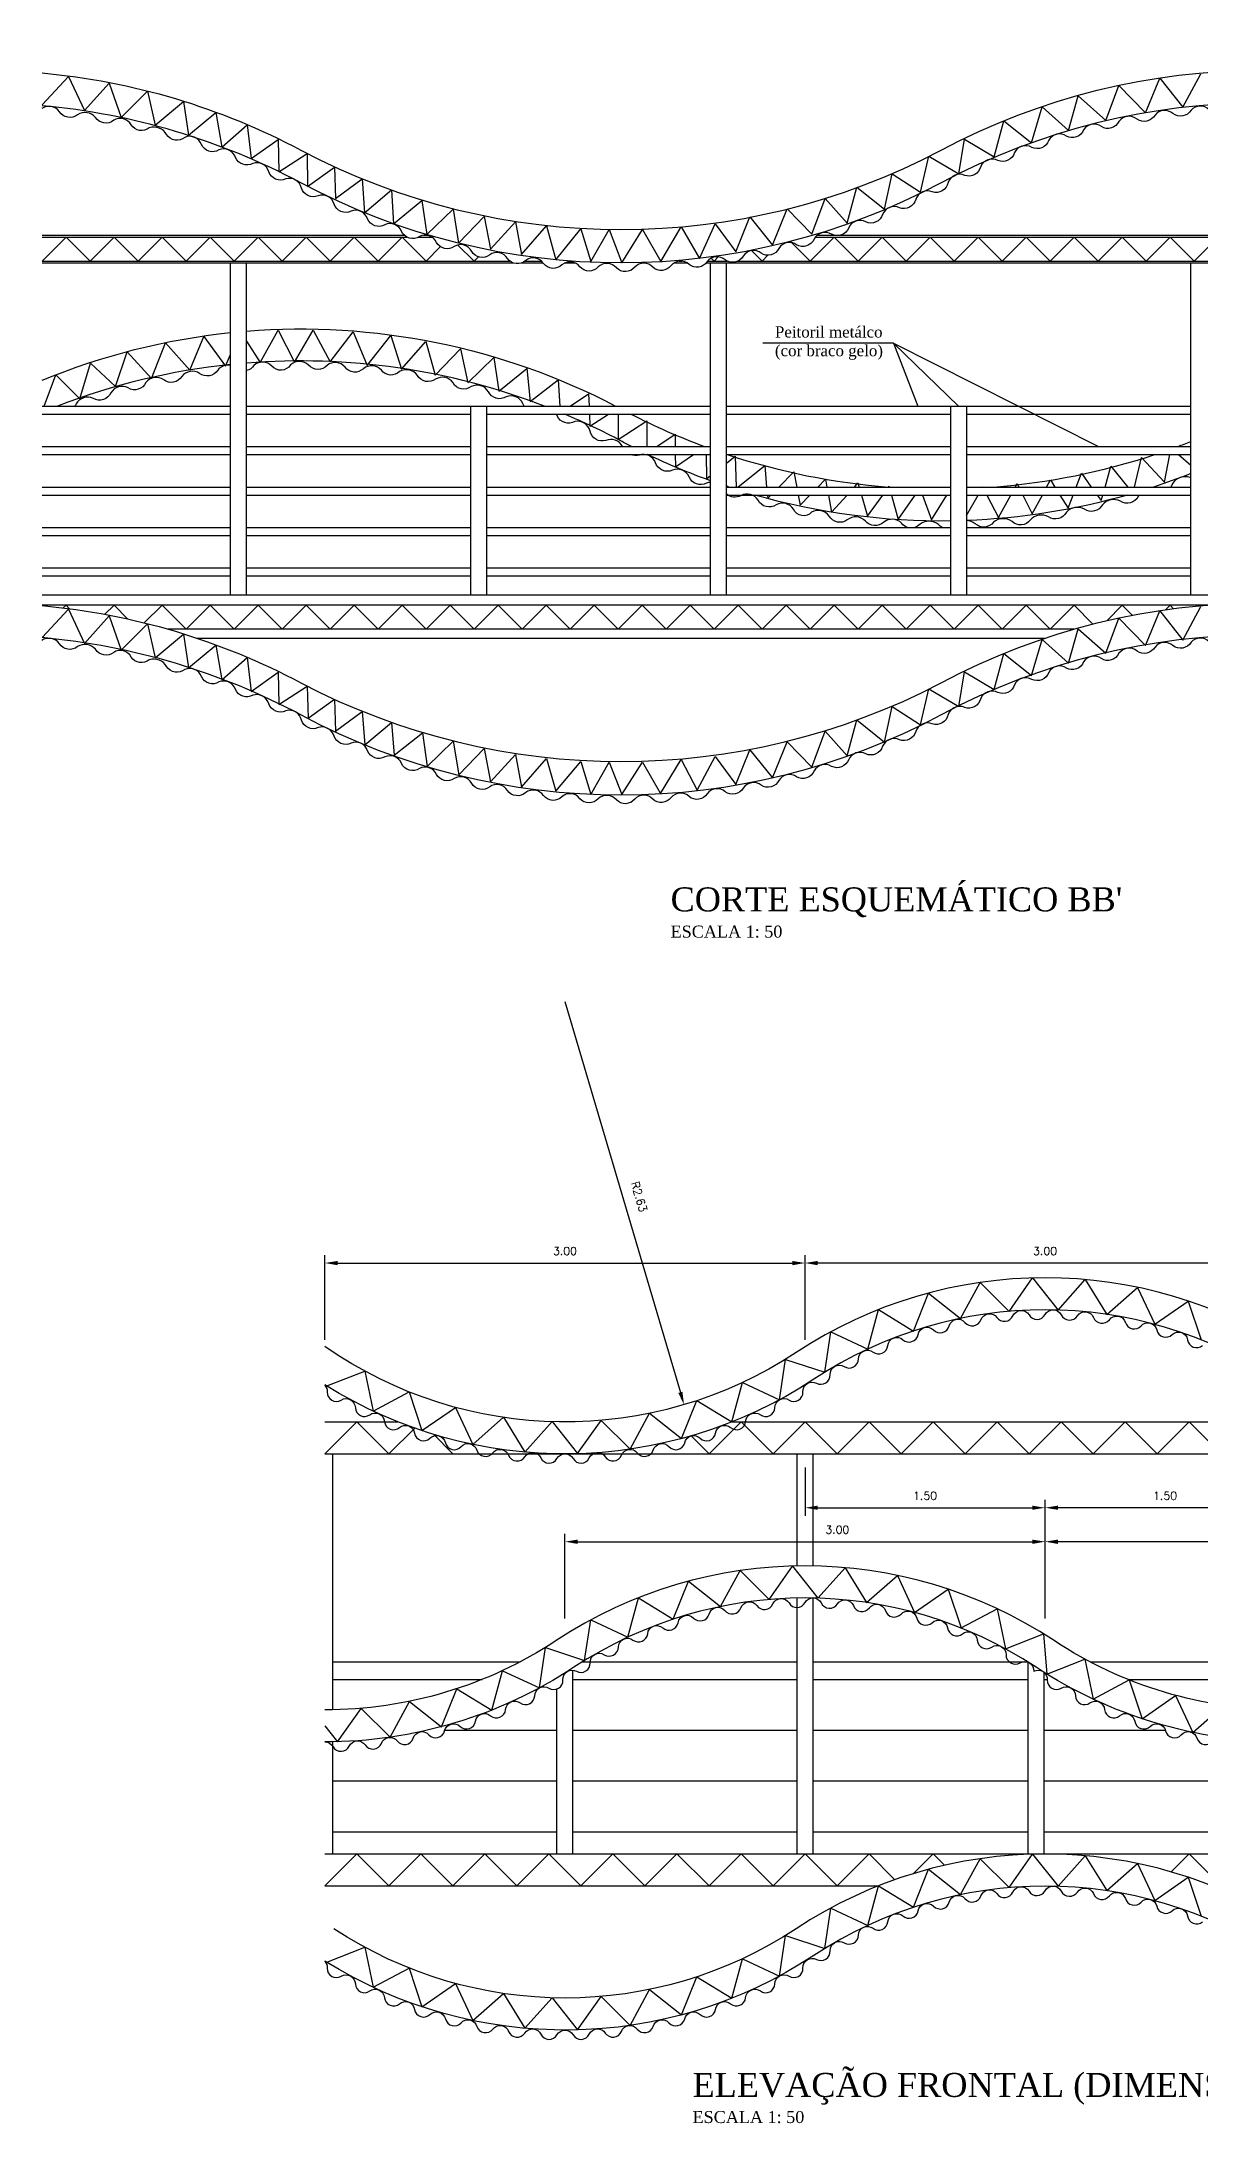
# Model space of a CAD drawing. Header units: millimetres. Extents: x 462 to 740, y -508 to -73.
# Drawn here: x 555.48 to 562.73, y -124.49 to -111.48 of the extents above; entities that cross this region are included whole.
import ezdxf

# ---------------------------------------------------------------- set-up
doc = ezdxf.new("R2010")
doc.units = ezdxf.units.MM
doc.header["$LTSCALE"] = 0.1
doc.header["$PDMODE"] = 3
doc.header["$PDSIZE"] = 0.005
for name, color, linetype in [('azul-claro', 130, 'Continuous'), ('ondas-claras', 130, 'Continuous'), ('ondas-escuras', 160, 'Continuous'), ('Parede alta', 5, 'Continuous'), ('PENA-01', 1, 'Continuous'), ('Texto', 2, 'Continuous')]:
    doc.layers.add(name, color=color, linetype=linetype)
doc.styles.add('RO-00', font='romans.shx')
doc.dimstyles.new('COTAS-50', dxfattribs={"dimscale": 0, "dimtxt": 0.05, "dimasz": 0.08, "dimexe": 0.05, "dimexo": 0.05, "dimgap": 0.05, "dimtad": 1, "dimzin": 1, "dimdsep": 46, "dimtxsty": 'RO-00', "dimcen": 2.5, "dimclrd": 6, "dimclre": 6, "dimclrt": 2, "dimadec": 0, "dimazin": 0, "dimtfac": 1, "dimtmove": 2, "dimatfit": 2, "dimfxl": 1, "dimtolj": 1, "dimtzin": 0, "dimarcsym": 0})

# ---------------------------------------------------------------- blocks, each defined once
blk = doc.blocks.new('*D33')
at = {"color": 6, "lineweight": -2}
for p, q in [((560.255, -119.593), (560.255, -119.064)), ((563.175, -119.114), (560.335, -119.114)), ((563.255, -119.593), (563.255, -119.064))]:
    blk.add_line(p, q, dxfattribs=at)
at = {"color": 6}
for points in [[(560.335, -119.101), (560.335, -119.128), (560.255, -119.114)], [(563.175, -119.101), (563.175, -119.128), (563.255, -119.114)]]:
    blk.add_solid(points, dxfattribs=at)
at = {"layer": 'Defpoints', "color": 0}
for p in [(560.255, -119.114), (560.255, -119.643), (563.255, -119.643)]:
    blk.add_point(p, dxfattribs=at)
at = {"color": 2, "insert": (561.755, -119.039), "char_height": 0.05, "attachment_point": 5, "style": 'RO-00'}
blk.add_mtext('\\A1;3.00', dxfattribs=at)
blk = doc.blocks.new('*D34')
at = {"color": 6, "lineweight": -2}
for p, q in [((557.255, -119.593), (557.255, -119.064)), ((557.335, -119.114), (560.175, -119.114)), ((560.255, -119.593), (560.255, -119.064))]:
    blk.add_line(p, q, dxfattribs=at)
at = {"color": 6}
for points in [[(557.335, -119.101), (557.335, -119.128), (557.255, -119.114)], [(560.175, -119.101), (560.175, -119.128), (560.255, -119.114)]]:
    blk.add_solid(points, dxfattribs=at)
at = {"layer": 'Defpoints', "color": 0}
for p in [(560.255, -119.114), (557.255, -119.643), (560.255, -119.643)]:
    blk.add_point(p, dxfattribs=at)
at = {"color": 2, "insert": (558.755, -119.039), "char_height": 0.05, "attachment_point": 5, "style": 'RO-00'}
blk.add_mtext('\\A1;3.00', dxfattribs=at)
blk = doc.blocks.new('*D36')
at = {"color": 6, "lineweight": -2}
for p, q in [((561.755, -121.334), (561.755, -120.805)), ((564.755, -121.334), (564.755, -120.805)), ((564.675, -120.855), (561.835, -120.855))]:
    blk.add_line(p, q, dxfattribs=at)
at = {"color": 6}
for points in [[(561.835, -120.842), (561.835, -120.869), (561.755, -120.855)], [(564.675, -120.842), (564.675, -120.869), (564.755, -120.855)]]:
    blk.add_solid(points, dxfattribs=at)
at = {"layer": 'Defpoints', "color": 0}
for p in [(561.755, -120.855), (561.755, -121.384), (564.755, -121.384)]:
    blk.add_point(p, dxfattribs=at)
at = {"color": 2, "insert": (563.503, -120.78), "char_height": 0.05, "attachment_point": 5, "style": 'RO-00'}
blk.add_mtext('\\A1;3.00', dxfattribs=at)
blk = doc.blocks.new('*D37')
at = {"color": 6, "lineweight": -2}
for p, q in [((558.755, -121.334), (558.755, -120.805)), ((561.755, -121.334), (561.755, -120.805)), ((558.835, -120.855), (561.675, -120.855))]:
    blk.add_line(p, q, dxfattribs=at)
at = {"color": 6}
for points in [[(558.835, -120.842), (558.835, -120.869), (558.755, -120.855)], [(561.675, -120.842), (561.675, -120.869), (561.755, -120.855)]]:
    blk.add_solid(points, dxfattribs=at)
at = {"layer": 'Defpoints', "color": 0}
for p in [(561.755, -120.855), (558.755, -121.384), (561.755, -121.384)]:
    blk.add_point(p, dxfattribs=at)
at = {"color": 2, "insert": (560.457, -120.78), "char_height": 0.05, "attachment_point": 5, "style": 'RO-00'}
blk.add_mtext('\\A1;3.00', dxfattribs=at)
blk = doc.blocks.new('*D39')
at = {"color": 6, "lineweight": -2}
for p, q in [((563.255, -120.391), (563.255, -120.693)), ((561.755, -121.005), (561.755, -120.593)), ((563.175, -120.643), (561.835, -120.643))]:
    blk.add_line(p, q, dxfattribs=at)
at = {"color": 6}
for points in [[(561.835, -120.63), (561.835, -120.656), (561.755, -120.643)], [(563.175, -120.63), (563.175, -120.656), (563.255, -120.643)]]:
    blk.add_solid(points, dxfattribs=at)
at = {"layer": 'Defpoints', "color": 0}
for p in [(563.255, -120.341), (561.755, -120.643), (561.755, -121.055)]:
    blk.add_point(p, dxfattribs=at)
at = {"color": 2, "insert": (562.505, -120.568), "char_height": 0.05, "attachment_point": 5, "style": 'RO-00'}
blk.add_mtext('\\A1;1.50', dxfattribs=at)
blk = doc.blocks.new('*D40')
at = {"color": 6, "lineweight": -2}
for p, q in [((560.255, -120.391), (560.255, -120.693)), ((560.335, -120.643), (561.675, -120.643)), ((561.755, -121.005), (561.755, -120.593))]:
    blk.add_line(p, q, dxfattribs=at)
at = {"color": 6}
for points in [[(560.335, -120.63), (560.335, -120.656), (560.255, -120.643)], [(561.675, -120.63), (561.675, -120.656), (561.755, -120.643)]]:
    blk.add_solid(points, dxfattribs=at)
at = {"layer": 'Defpoints', "color": 0}
for p in [(560.255, -120.341), (561.755, -120.643), (561.755, -121.055)]:
    blk.add_point(p, dxfattribs=at)
at = {"color": 2, "insert": (561.005, -120.568), "char_height": 0.05, "attachment_point": 5, "style": 'RO-00'}
blk.add_mtext('\\A1;1.50', dxfattribs=at)
blk = doc.blocks.new('*D49')
at = {"color": 6, "lineweight": -2}
blk.add_line((558.755, -117.481), (559.476, -119.922), dxfattribs=at)
at = {"color": 6}
blk.add_solid([(559.489, -119.918), (559.463, -119.926), (559.499, -119.999)], dxfattribs=at)
at = {"layer": 'Defpoints', "color": 0}
for p in [(558.755, -117.481), (559.499, -119.999)]:
    blk.add_point(p, dxfattribs=at)
at = {"color": 2, "insert": (559.219, -118.7), "char_height": 0.05, "attachment_point": 5, "rotation": 286.4523, "style": 'RO-00'}
blk.add_mtext('\\A1;R2.63', dxfattribs=at)

msp = doc.modelspace()

# ---------------------------------------------------------------- hatches: boundary and pattern name
h = msp.add_hatch()
h.set_pattern_fill('LINE', color=256, scale=0.1, style=0)
h.set_pattern_definition([(0, (-64.14608, 399.61973), (0, 0.3175), [])])
h.paths.add_polyline_path([(558.474, -121.606), (557.305, -121.606), (557.305, -121.906, 0.116451)])
h.paths.add_polyline_path([(558.705, -121.775, -0.237937), (558.654, -121.77, 0.268983), (558.596, -121.768), (558.596, -121.768, 0.268989), (558.566, -121.817, -0.610099), (558.475, -121.862, 0.268989), (558.418, -121.856), (558.418, -121.856, 0.268983), (558.384, -121.903, -0.6101), (558.29, -121.942, 0.268983), (558.233, -121.932), (558.233, -121.932, 0.268989), (558.196, -121.977, -0.610099), (558.1, -122.008, 0.26899), (558.043, -121.994), (558.043, -121.994, 0.268984), (558.003, -122.036, -0.6101), (557.905, -122.061, 0.579938), (557.807, -122.082, -0.610099), (557.707, -122.1, 0.579938), (557.608, -122.114, -0.6101), (557.507, -122.125, 0.579938), (557.407, -122.132, -0.610099), (557.306, -122.135, 0.001454), (557.305, -122.135), (557.305, -122.806), (558.705, -122.806)])
h.paths.add_polyline_path([(560.205, -121.606), (558.912, -121.606, 0.020521), (558.912, -121.611, -0.5853), (558.827, -121.665, 0.098516), (558.805, -121.658), (558.805, -122.806), (560.205, -122.806)])
h.paths.add_polyline_path([(561.65, -121.608, 0.024038), (561.645, -121.606), (561.609, -121.606, 0.049924), (561.599, -121.611, -0.312343), (561.533, -121.606), (560.305, -121.606), (560.305, -122.806), (561.65, -122.806)])
h.paths.add_polyline_path([(563.205, -122.135, 0.001448), (563.205, -122.135, -0.6101), (563.104, -122.132, 0.579938), (563.004, -122.125, -0.610099), (562.903, -122.114, 0.579938), (562.804, -122.1, -0.6101), (562.704, -122.082, 0.579938), (562.606, -122.061, -0.610099), (562.508, -122.036, 0.579938), (562.411, -122.008, -0.6101), (562.315, -121.977, 0.579938), (562.221, -121.942, -0.610099), (562.127, -121.903, 0.579938), (562.036, -121.862, -0.6101), (561.945, -121.817, 0.579938), (561.857, -121.77, -0.610099), (561.769, -121.718, 0.222137), (561.75, -121.673), (561.75, -122.806), (563.205, -122.806)])
h.paths.add_polyline_path([(563.205, -121.606), (562.037, -121.606, 0.116451), (563.205, -121.906)])

# ---------------------------------------------------------------- linework, layer by layer
for p, q in [((557.255, -120.106), (557.711, -120.106)), ((557.455, -120.106), (557.255, -120.306)), ((557.455, -120.106), (557.655, -120.306)), ((557.816, -120.146), (557.655, -120.306)), ((559.855, -120.106), (559.655, -120.306)), ((559.8, -120.106), (563.255, -120.106)), ((559.855, -120.106), (560.055, -120.306)), ((560.255, -120.106), (560.055, -120.306)), ((560.255, -120.106), (560.455, -120.306)), ((560.655, -120.106), (560.455, -120.306)), ((560.655, -120.106), (560.855, -120.306)), ((561.055, -120.106), (560.855, -120.306)), ((561.055, -120.106), (561.255, -120.306)), ((561.455, -120.106), (561.255, -120.306)), ((561.455, -120.106), (561.655, -120.306)), ((561.855, -120.106), (561.655, -120.306)), ((561.855, -120.106), (562.055, -120.306)), ((562.255, -120.106), (562.055, -120.306)), ((562.255, -120.106), (562.455, -120.306)), ((562.655, -120.106), (562.455, -120.306)), ((562.655, -120.106), (562.855, -120.306)), ((557.933, -120.184), (558.055, -120.306)), ((559.543, -120.194), (559.655, -120.306)), ((557.255, -120.306), (563.255, -120.306)), ((557.305, -121.906), (557.305, -120.306)), ((560.205, -121.007), (560.205, -120.306)), ((560.305, -121.007), (560.305, -120.306)), ((560.205, -122.806), (560.205, -121.207)), ((560.305, -122.806), (560.305, -121.207)), ((557.305, -121.606), (558.474, -121.606)), ((558.805, -122.806), (558.805, -121.658)), ((558.863, -121.606), (560.205, -121.606)), ((560.305, -121.606), (561.648, -121.606)), ((561.65, -122.806), (561.65, -121.608)), ((561.75, -122.806), (561.75, -121.673)), ((562.037, -121.606), (563.205, -121.606)), ((558.705, -122.806), (558.705, -121.775)), ((557.305, -122.806), (557.305, -122.106)), ((557.255, -122.806), (563.255, -122.806)), ((557.455, -122.806), (557.255, -123.006)), ((557.455, -122.806), (557.655, -123.006)), ((557.855, -122.806), (557.655, -123.006)), ((557.855, -122.806), (558.055, -123.006)), ((558.255, -122.806), (558.055, -123.006)), ((558.255, -122.806), (558.455, -123.006)), ((558.655, -122.806), (558.455, -123.006)), ((558.655, -122.806), (558.855, -123.006)), ((559.055, -122.806), (558.855, -123.006)), ((559.055, -122.806), (559.255, -123.006)), ((559.455, -122.806), (559.255, -123.006)), ((559.455, -122.806), (559.655, -123.006)), ((559.855, -122.806), (559.655, -123.006)), ((559.855, -122.806), (560.055, -123.006)), ((560.255, -122.806), (560.055, -123.006)), ((560.255, -122.806), (560.455, -123.006)), ((560.655, -122.806), (560.455, -123.006)), ((560.655, -122.806), (560.816, -122.967)), ((561.055, -122.806), (560.933, -122.929)), ((561.055, -122.806), (561.126, -122.877)), ((562.655, -122.806), (562.543, -122.918)), ((562.655, -122.806), (562.855, -123.006)), ((557.255, -123.006), (560.711, -123.006))]:
    msp.add_line(p, q)
at = {"layer": 'azul-claro'}
for points in [[(563.311, -119.673, 0.3), (560.2, -119.673, -0.306916), (557.255, -119.636)], [(563.255, -119.875, -0.005791), (563.2, -119.84, 0.3), (560.311, -119.84, -0.293699), (557.255, -119.875)], [(557.255, -119.878, -0.191661), (557.269, -119.919, 0.603753), (557.356, -119.97, -0.586073), (557.445, -120.018, 0.603737), (557.535, -120.062, -0.586073), (557.627, -120.104, 0.603753), (557.721, -120.142, -0.586073), (557.815, -120.177, 0.603737), (557.911, -120.209, -0.586073), (558.008, -120.237, 0.603753), (558.106, -120.261, -0.586073), (558.204, -120.283, 0.603737), (558.304, -120.3, -0.586073), (558.403, -120.315, 0.603753), (558.504, -120.325, -0.586073), (558.604, -120.332, 0.603737), (558.705, -120.336, -0.586073), (558.806, -120.336, 0.603753), (558.907, -120.332, -0.586073), (559.007, -120.325, 0.603737), (559.108, -120.315, -0.586073), (559.207, -120.3, 0.603753), (559.307, -120.283, -0.586073), (559.405, -120.261, 0.603737), (559.503, -120.237, -0.586073), (559.6, -120.209, 0.603753), (559.696, -120.177, -0.586073), (559.79, -120.142, 0.603737), (559.884, -120.104, -0.586073), (559.976, -120.062, 0.603753), (560.066, -120.018, -0.586073), (560.155, -119.97, 0.603737), (560.242, -119.919, -0.586073), (560.327, -119.865, 0.5853), (560.412, -119.811, -0.604731), (560.5, -119.761, 0.5853), (560.589, -119.713, -0.604731), (560.68, -119.67, 0.5853), (560.772, -119.63, -0.604731), (560.866, -119.593, 0.5853), (560.962, -119.561, -0.604731), (561.058, -119.532, 0.5853), (561.156, -119.507, -0.604731), (561.254, -119.485, 0.5853), (561.354, -119.468, -0.604731), (561.454, -119.454, 0.5853), (561.554, -119.444, -0.604731), (561.655, -119.438, 0.5853), (561.755, -119.436, -0.604731), (561.856, -119.438, 0.5853), (561.957, -119.444, -0.604731), (562.057, -119.454, 0.5853), (562.157, -119.468, -0.604731), (562.257, -119.485, 0.5853), (562.355, -119.507, -0.604731), (562.453, -119.532, 0.5853), (562.549, -119.561, -0.604731), (562.645, -119.593, 0.5853), (562.739, -119.63, -0.604731)]]:
    msp.add_lwpolyline(points, format="xyb", dxfattribs=at)
msp.add_lwpolyline([(557.266, -119.882), (557.504, -119.789), (557.556, -120.039), (557.781, -119.919), (557.861, -120.161), (558.071, -120.016), (558.179, -120.247), (558.371, -120.078), (558.505, -120.295), (558.675, -120.105), (558.834, -120.305), (558.981, -120.097), (559.162, -120.277), (559.284, -120.053), (559.484, -120.211), (559.579, -119.974), (559.797, -120.107), (559.864, -119.861), (560.095, -119.969), (560.133, -119.716), (560.378, -119.797), (560.416, -119.544), (560.647, -119.652), (560.714, -119.405), (560.932, -119.539), (561.027, -119.302), (561.227, -119.46), (561.349, -119.236), (561.53, -119.416), (561.677, -119.207), (561.836, -119.408), (562.006, -119.218), (562.14, -119.435), (562.332, -119.266), (562.44, -119.497), (562.65, -119.352), (562.73, -119.594)], dxfattribs=at)
at = {"layer": 'ondas-claras'}
msp.add_lwpolyline([(557.266, -123.482), (557.504, -123.389), (557.556, -123.639), (557.781, -123.519), (557.861, -123.761), (558.071, -123.616), (558.179, -123.847), (558.371, -123.678), (558.505, -123.895), (558.675, -123.705), (558.834, -123.905), (558.981, -123.697), (559.162, -123.877), (559.284, -123.653), (559.484, -123.811), (559.579, -123.574), (559.797, -123.707), (559.864, -123.461), (560.095, -123.569), (560.133, -123.316), (560.378, -123.397), (560.416, -123.144), (560.647, -123.252), (560.714, -123.005), (560.932, -123.139), (561.027, -122.902), (561.227, -123.06), (561.349, -122.836), (561.53, -123.016), (561.677, -122.807), (561.836, -123.008), (562.006, -122.818), (562.14, -123.035), (562.332, -122.866), (562.44, -123.097), (562.65, -122.952), (562.73, -123.194)], dxfattribs=at)
for points in [[(563.311, -123.273, 0.3), (560.2, -123.273, -0.3), (557.311, -123.273)], [(563.255, -123.475, -0.005791), (563.2, -123.44, 0.3), (560.311, -123.44, -0.293699), (557.255, -123.475)], [(557.255, -123.478, -0.191661), (557.269, -123.519, 0.603753), (557.356, -123.57, -0.586073), (557.445, -123.618, 0.603737), (557.535, -123.662, -0.586073), (557.627, -123.704, 0.603753), (557.721, -123.742, -0.586073), (557.815, -123.777, 0.603737), (557.911, -123.809, -0.586073), (558.008, -123.837, 0.603753), (558.106, -123.861, -0.586073), (558.204, -123.883, 0.603737), (558.304, -123.9, -0.586073), (558.403, -123.915, 0.603753), (558.504, -123.925, -0.586073), (558.604, -123.932, 0.603737), (558.705, -123.936, -0.586073), (558.806, -123.936, 0.603753), (558.907, -123.932, -0.586073), (559.007, -123.925, 0.603737), (559.108, -123.915, -0.586073), (559.207, -123.9, 0.603753), (559.307, -123.883, -0.586073), (559.405, -123.861, 0.603737), (559.503, -123.837, -0.586073), (559.6, -123.809, 0.603753), (559.696, -123.777, -0.586073), (559.79, -123.742, 0.603737), (559.884, -123.704, -0.586073), (559.976, -123.662, 0.603753), (560.066, -123.618, -0.586073), (560.155, -123.57, 0.603737), (560.242, -123.519, -0.586073), (560.327, -123.465, 0.5853), (560.412, -123.411, -0.604731), (560.5, -123.361, 0.5853), (560.589, -123.313, -0.604731), (560.68, -123.27, 0.5853), (560.772, -123.23, -0.604731), (560.866, -123.193, 0.5853), (560.962, -123.161, -0.604731), (561.058, -123.132, 0.5853), (561.156, -123.107, -0.604731), (561.254, -123.085, 0.5853), (561.354, -123.068, -0.604731), (561.454, -123.054, 0.5853), (561.554, -123.044, -0.604731), (561.655, -123.038, 0.5853), (561.755, -123.036, -0.604731), (561.856, -123.038, 0.5853), (561.957, -123.044, -0.604731), (562.057, -123.054, 0.5853), (562.157, -123.068, -0.604731), (562.257, -123.085, 0.5853), (562.355, -123.107, -0.604731), (562.453, -123.132, 0.5853), (562.549, -123.161, -0.604731), (562.645, -123.193, 0.5853), (562.739, -123.23, -0.604731)]]:
    msp.add_lwpolyline(points, format="xyb", dxfattribs=at)
at = {"layer": 'ondas-escuras'}
for points in [[(563.255, -121.906, -0.146769), (561.811, -121.473, 0.3), (558.7, -121.473, -0.146769), (557.255, -121.906)], [(563.255, -122.106, -0.146769), (561.7, -121.64, 0.3), (558.811, -121.64, -0.146769), (557.255, -122.106)], [(557.255, -122.106, -0.271445), (557.306, -122.136, 0.603753), (557.407, -122.132, -0.586073), (557.507, -122.125, 0.603737), (557.608, -122.115, -0.586073), (557.707, -122.1, 0.603753), (557.807, -122.083, -0.586073), (557.905, -122.061, 0.603737), (558.003, -122.037, -0.586073), (558.1, -122.009, 0.603753), (558.196, -121.977, -0.586073), (558.29, -121.942, 0.603737), (558.384, -121.904, -0.586073), (558.476, -121.862, 0.603753), (558.566, -121.818, -0.586073), (558.655, -121.77, 0.603737), (558.742, -121.719, -0.586073), (558.827, -121.665, 0.5853), (558.912, -121.611, -0.604731), (559, -121.561, 0.5853), (559.089, -121.513, -0.604731), (559.18, -121.47, 0.5853), (559.272, -121.43, -0.604731), (559.366, -121.393, 0.5853), (559.462, -121.361, -0.604731), (559.558, -121.332, 0.5853), (559.656, -121.307, -0.604731), (559.754, -121.285, 0.5853), (559.854, -121.268, -0.604731), (559.954, -121.254, 0.5853), (560.054, -121.244, -0.604731), (560.155, -121.238, 0.5853), (560.255, -121.236, -0.604731), (560.356, -121.238, 0.5853), (560.457, -121.244, -0.604731), (560.557, -121.254, 0.5853), (560.657, -121.268, -0.604731), (560.757, -121.285, 0.5853), (560.855, -121.307, -0.604731), (560.953, -121.332, 0.5853), (561.049, -121.361, -0.604731), (561.145, -121.393, 0.5853), (561.239, -121.43, -0.604731), (561.331, -121.47, 0.5853), (561.422, -121.513, -0.604731), (561.511, -121.561, 0.5853), (561.599, -121.611, -0.604731), (561.684, -121.665, -0.586073), (561.769, -121.719, 0.603753), (561.856, -121.77, -0.586073), (561.945, -121.818, 0.603737), (562.035, -121.862, -0.586073), (562.127, -121.904, 0.603753), (562.221, -121.942, -0.586073), (562.315, -121.977, 0.603737), (562.411, -122.009, -0.586073), (562.508, -122.037, 0.603753), (562.606, -122.061, -0.586073), (562.704, -122.083, 0.603737), (562.804, -122.1, -0.586073)]]:
    msp.add_lwpolyline(points, format="xyb", dxfattribs=at)
msp.add_lwpolyline([(557.255, -122.006), (557.334, -122.105), (557.481, -121.897), (557.662, -122.077), (557.784, -121.853), (557.984, -122.011), (558.079, -121.774), (558.297, -121.907), (558.364, -121.661), (558.595, -121.769), (558.633, -121.516), (558.878, -121.597), (558.916, -121.344), (559.147, -121.452), (559.214, -121.205), (559.432, -121.339), (559.527, -121.102), (559.727, -121.26), (559.849, -121.036), (560.03, -121.216), (560.177, -121.007), (560.336, -121.208), (560.506, -121.018), (560.64, -121.235), (560.832, -121.066), (560.94, -121.297), (561.15, -121.152), (561.23, -121.394), (561.455, -121.274), (561.507, -121.524), (561.745, -121.431), (561.766, -121.682), (562.004, -121.589), (562.056, -121.839), (562.281, -121.719), (562.361, -121.961), (562.571, -121.816), (562.679, -122.047), (562.871, -121.878)], dxfattribs=at)
at = {"layer": 'Parede alta'}
for p, q in [((555.487, -114.94), (569.848, -114.94)), ((569.771, -115.004), (555.487, -115.004))]:
    msp.add_line(p, q, dxfattribs=at)
for points in [[(555.487, -111.679, -0.100358), (557.105, -112.162, 0.247522), (561.105, -112.162, -0.25), (565.105, -112.162, 0.323923), (570.042, -111.483)], [(570.042, -111.688, -0.323923), (565.105, -112.366, 0.25), (561.105, -112.366, -0.25), (557.105, -112.366, 0.100358), (555.487, -111.884, 0.005463)], [(562.78, -111.909, 0.440822), (562.667, -111.912, -0.450962), (562.554, -111.933, 0.440822), (562.442, -111.942, -0.450962), (562.33, -111.968, 0.440822), (562.217, -111.982, -0.450962), (562.107, -112.014, 0.440822), (561.996, -112.035, -0.450962), (561.888, -112.073, 0.440822), (561.778, -112.1, -0.450962), (561.672, -112.144, 0.440822), (561.564, -112.177, -0.450962), (561.46, -112.226, 0.440822), (561.353, -112.263, -0.450962), (561.253, -112.319, 0.440822), (561.149, -112.364, -0.450962), (561.05, -112.422, 0.440822), (560.947, -112.469, -0.450962), (560.845, -112.521, 0.440822), (560.74, -112.563, -0.450962), (560.635, -112.61, 0.440822), (560.528, -112.646, -0.450962), (560.421, -112.687, 0.440822), (560.312, -112.717, -0.450962), (560.202, -112.752, 0.440822), (560.092, -112.775, -0.450962), (559.981, -112.805, 0.440822), (559.869, -112.823, -0.450962), (559.757, -112.847, 0.440822), (559.644, -112.858, -0.450962), (559.531, -112.876, 0.440822), (559.418, -112.882, -0.450962), (559.304, -112.893, 0.440822), (559.191, -112.892, -0.450962), (559.076, -112.897, 0.440822), (558.963, -112.891, -0.450962), (558.848, -112.89, 0.440822), (558.736, -112.878, -0.450962), (558.621, -112.87, 0.440822), (558.51, -112.851, -0.450962), (558.396, -112.838, 0.440822), (558.285, -112.815, -0.450962), (558.172, -112.794, 0.440822), (558.063, -112.763, -0.450962), (557.952, -112.738, 0.440822), (557.845, -112.701, -0.450962), (557.734, -112.67, 0.440822), (557.629, -112.628, -0.450962), (557.521, -112.59, 0.440822), (557.418, -112.543, -0.450962), (557.312, -112.499, 0.440822), (557.212, -112.446, -0.450962), (557.108, -112.398, 0.440822), (557.01, -112.341, -0.450962), (556.904, -112.297, 0.440822), (556.804, -112.244, -0.450962), (556.696, -112.207, 0.440822), (556.593, -112.16, -0.450962), (556.483, -112.126, 0.440822), (556.379, -112.082, -0.450962), (556.266, -112.064, 0.35833), (556.157, -112.022, -0.450962), (556.044, -112.004, 0.440822), (555.935, -111.975, -0.450962), (555.821, -111.957, 0.379396), (555.709, -111.94, -0.450962), (555.596, -111.921, 0.402849), (555.485, -111.902)], [(555.487, -115.007, -0.100358), (557.105, -115.49, 0.245502), (561.105, -115.49, -0.25), (565.105, -115.49, 0.323465), (570.042, -114.762)], [(570.042, -115.012, -0.323923), (565.105, -115.69, 0.25), (561.105, -115.69, -0.250651), (557.105, -115.69, 0.100358), (555.487, -115.207, 0.005463)], [(562.78, -115.233, 0.440822), (562.667, -115.236, -0.450962), (562.554, -115.257, 0.440822), (562.442, -115.266, -0.450962), (562.33, -115.291, 0.440822), (562.217, -115.305, -0.450962), (562.107, -115.338, 0.440822), (561.996, -115.359, -0.450962), (561.888, -115.397, 0.440822), (561.778, -115.424, -0.450962), (561.672, -115.468, 0.440822), (561.564, -115.501, -0.450962), (561.46, -115.55, 0.440822), (561.353, -115.587, -0.450962), (561.253, -115.643, 0.440822), (561.149, -115.688, -0.450962), (561.05, -115.746, 0.440822), (560.947, -115.793, -0.450962), (560.845, -115.845, 0.440822), (560.74, -115.886, -0.450962), (560.635, -115.933, 0.440822), (560.528, -115.969, -0.450962), (560.421, -116.011, 0.440822), (560.312, -116.04, -0.450962), (560.202, -116.076, 0.440822), (560.092, -116.099, -0.450962), (559.981, -116.129, 0.440822), (559.869, -116.147, -0.450962), (559.757, -116.17, 0.440822), (559.644, -116.182, -0.450962), (559.531, -116.2, 0.440822), (559.418, -116.206, -0.450962), (559.304, -116.216, 0.440822), (559.191, -116.216, -0.450962), (559.076, -116.221, 0.440822), (558.963, -116.214, -0.450962), (558.848, -116.213, 0.440822), (558.736, -116.201, -0.450962), (558.621, -116.194, 0.440822), (558.51, -116.175, -0.450962), (558.396, -116.162, 0.440822), (558.285, -116.139, -0.450962), (558.172, -116.118, 0.440822), (558.063, -116.087, -0.450962), (557.952, -116.061, 0.440822), (557.845, -116.025, -0.450962), (557.734, -115.994, 0.440822), (557.629, -115.952, -0.450962), (557.521, -115.914, 0.440822), (557.418, -115.866, -0.450962), (557.312, -115.823, 0.440822), (557.212, -115.769, -0.450962), (557.108, -115.722, 0.440822), (557.01, -115.664, -0.450962), (556.904, -115.621, 0.440822), (556.804, -115.567, -0.450962), (556.696, -115.531, 0.440822), (556.593, -115.484, -0.450962), (556.483, -115.45, 0.440822), (556.379, -115.406, -0.450962), (556.266, -115.387, 0.35833), (556.157, -115.346, -0.450962), (556.044, -115.328, 0.440822), (555.935, -115.299, -0.450962), (555.821, -115.28, 0.379396), (555.709, -115.263, -0.450962), (555.596, -115.245, 0.402849), (555.485, -115.225)]]:
    msp.add_lwpolyline(points, format="xyb", dxfattribs=at)
for points in [[(555.487, -111.879), (555.653, -111.701), (555.753, -111.914), (555.907, -111.742), (555.982, -111.958), (556.146, -111.792), (556.194, -112.006), (556.371, -111.858), (556.402, -112.067), (556.574, -111.926), (556.61, -112.143), (556.769, -112.004), (556.794, -112.214), (556.962, -112.095), (556.967, -112.296), (557.144, -112.182), (557.147, -112.388), (557.315, -112.267), (557.32, -112.463), (557.488, -112.341), (557.502, -112.552), (557.672, -112.409), (557.684, -112.622), (557.861, -112.476), (557.891, -112.689), (558.056, -112.53), (558.089, -112.743), (558.25, -112.575), (558.29, -112.78), (558.446, -112.609), (558.484, -112.814), (558.639, -112.634), (558.697, -112.847), (558.855, -112.652), (558.917, -112.857)], [(558.917, -112.857), (559.031, -112.658), (559.111, -112.866), (559.24, -112.658), (559.354, -112.858), (559.481, -112.641), (559.595, -112.838), (559.694, -112.621), (559.823, -112.797), (559.91, -112.579), (560.052, -112.755), (560.144, -112.529), (560.297, -112.687), (560.38, -112.464), (560.519, -112.617), (560.579, -112.392), (560.751, -112.531), (560.799, -112.309), (560.977, -112.423), (561.029, -112.198), (561.216, -112.309), (561.251, -112.092), (561.438, -112.203), (561.498, -111.978), (561.671, -112.116), (561.736, -111.89), (561.902, -112.039), (561.962, -111.822), (562.134, -111.977), (562.215, -111.757), (562.382, -111.929), (562.472, -111.711), (562.616, -111.893), (562.728, -111.684)], [(555.487, -115.207), (555.653, -115.029), (555.753, -115.243), (555.907, -115.07), (555.982, -115.286), (556.146, -115.12), (556.194, -115.334), (556.371, -115.186), (556.402, -115.396), (556.574, -115.255), (556.61, -115.471), (556.769, -115.332), (556.794, -115.543), (556.962, -115.423), (556.967, -115.624), (557.144, -115.51), (557.15, -115.711), (557.315, -115.591), (557.32, -115.792), (557.488, -115.669), (557.504, -115.876), (557.672, -115.737), (557.687, -115.942), (557.864, -115.801), (557.893, -116.011), (558.056, -115.854), (558.091, -116.065), (558.25, -115.9), (558.29, -116.108), (558.446, -115.937), (558.484, -116.142), (558.639, -115.962), (558.698, -116.166), (558.855, -115.981), (558.917, -116.186)], [(558.917, -116.186), (559.031, -115.986), (559.111, -116.186), (559.24, -115.986), (559.351, -116.181), (559.481, -115.969), (559.582, -116.16), (559.694, -115.95), (559.823, -116.125), (559.91, -115.907), (560.052, -116.083), (560.144, -115.857), (560.297, -116.016), (560.38, -115.792), (560.519, -115.945), (560.579, -115.72), (560.751, -115.859), (560.799, -115.637), (560.977, -115.751), (561.029, -115.526), (561.216, -115.637), (561.251, -115.42), (561.438, -115.531), (561.498, -115.306), (561.671, -115.444), (561.736, -115.218), (561.902, -115.367), (561.962, -115.151), (562.134, -115.305), (562.215, -115.085), (562.382, -115.257), (562.472, -115.039), (562.616, -115.222), (562.728, -115.012)]]:
    msp.add_lwpolyline(points, dxfattribs=at)
at = {"layer": 'PENA-01'}
for p, q in [((555.487, -112.692), (557.751, -112.692)), ((555.487, -112.704), (557.767, -112.704)), ((555.487, -112.854), (555.637, -112.704)), ((555.787, -112.854), (555.637, -112.704)), ((555.787, -112.854), (555.937, -112.704)), ((556.087, -112.854), (555.937, -112.704)), ((556.087, -112.854), (556.237, -112.704)), ((556.387, -112.854), (556.237, -112.704)), ((556.387, -112.854), (556.537, -112.704)), ((556.687, -112.854), (556.537, -112.704)), ((556.687, -112.854), (556.837, -112.704)), ((556.987, -112.854), (556.837, -112.704)), ((556.987, -112.854), (557.137, -112.704)), ((557.287, -112.854), (557.137, -112.704)), ((557.287, -112.854), (557.437, -112.704)), ((557.587, -112.854), (557.437, -112.704)), ((557.587, -112.854), (557.737, -112.704)), ((557.887, -112.854), (557.737, -112.704)), ((557.839, -112.704), (557.924, -112.704)), ((557.871, -112.692), (557.902, -112.692)), ((558.187, -112.854), (558.086, -112.754)), ((560.287, -112.854), (560.164, -112.732)), ((560.287, -112.854), (560.437, -112.704)), ((560.32, -112.704), (565.825, -112.704)), ((560.331, -112.692), (565.818, -112.692)), ((560.587, -112.854), (560.437, -112.704)), ((560.587, -112.854), (560.737, -112.704)), ((560.887, -112.854), (560.737, -112.704)), ((560.887, -112.854), (561.037, -112.704)), ((561.187, -112.854), (561.037, -112.704)), ((561.187, -112.854), (561.337, -112.704)), ((561.487, -112.854), (561.337, -112.704)), ((561.487, -112.854), (561.637, -112.704)), ((561.787, -112.854), (561.637, -112.704)), ((561.787, -112.854), (561.937, -112.704)), ((562.087, -112.854), (561.937, -112.704)), ((562.087, -112.854), (562.237, -112.704)), ((562.387, -112.854), (562.237, -112.704)), ((562.387, -112.854), (562.537, -112.704)), ((562.687, -112.854), (562.537, -112.704)), ((562.687, -112.854), (562.837, -112.704)), ((555.487, -112.854), (558.411, -112.854)), ((555.487, -112.866), (558.432, -112.866)), ((556.665, -114.94), (556.665, -112.866)), ((556.765, -114.94), (556.765, -112.866)), ((557.887, -112.854), (557.976, -112.765)), ((558.187, -112.854), (558.214, -112.827)), ((558.485, -112.866), (558.619, -112.866)), ((558.506, -112.854), (558.608, -112.854)), ((558.753, -112.866), (558.821, -112.866)), ((558.787, -112.854), (558.787, -112.854)), ((558.787, -112.854), (558.787, -112.854)), ((559.435, -112.866), (559.519, -112.866)), ((559.468, -112.854), (559.486, -112.854)), ((559.639, -112.866), (566.501, -112.866)), ((559.648, -112.854), (559.77, -112.854)), ((559.665, -114.063), (559.665, -112.866)), ((559.687, -112.854), (559.669, -112.837)), ((559.687, -112.854), (559.713, -112.828)), ((559.765, -114.063), (559.765, -112.866)), ((559.836, -112.854), (566.488, -112.854)), ((559.987, -112.854), (559.92, -112.788)), ((559.987, -112.854), (560.023, -112.818)), ((562.665, -114.94), (562.665, -112.866)), ((555.487, -113.76), (556.665, -113.76)), ((556.765, -113.76), (559.665, -113.76)), ((558.165, -113.76), (558.165, -114.94)), ((558.265, -113.76), (558.265, -114.94)), ((559.765, -113.76), (562.665, -113.76)), ((561.165, -113.76), (561.165, -114.94)), ((561.265, -113.76), (561.265, -114.94)), ((555.487, -113.81), (556.665, -113.81)), ((556.765, -113.81), (558.165, -113.81)), ((558.265, -113.81), (559.665, -113.81)), ((559.765, -113.81), (561.165, -113.81)), ((561.265, -113.81), (562.665, -113.81)), ((555.487, -114.013), (556.665, -114.013)), ((556.765, -114.013), (558.165, -114.013)), ((558.265, -114.013), (559.665, -114.013)), ((559.765, -114.013), (561.165, -114.013)), ((561.265, -114.013), (562.665, -114.013)), ((555.487, -114.063), (556.665, -114.063)), ((556.765, -114.063), (558.165, -114.063)), ((558.265, -114.063), (559.665, -114.063)), ((559.665, -114.94), (559.665, -114.063)), ((559.765, -114.94), (559.765, -114.063)), ((559.765, -114.063), (561.165, -114.063)), ((561.265, -114.063), (562.665, -114.063)), ((555.487, -114.266), (556.665, -114.266)), ((555.487, -114.316), (556.665, -114.316)), ((556.765, -114.266), (558.165, -114.266)), ((556.765, -114.316), (558.165, -114.316)), ((558.265, -114.266), (559.665, -114.266)), ((558.265, -114.316), (559.665, -114.316)), ((559.765, -114.266), (561.165, -114.266)), ((559.765, -114.316), (561.165, -114.316)), ((561.265, -114.266), (562.665, -114.266)), ((561.265, -114.316), (562.665, -114.316)), ((555.487, -114.518), (556.665, -114.518)), ((555.487, -114.568), (556.665, -114.568)), ((556.765, -114.518), (558.165, -114.518)), ((556.765, -114.568), (558.165, -114.568)), ((558.265, -114.518), (559.665, -114.518)), ((558.265, -114.568), (559.665, -114.568)), ((559.765, -114.518), (561.165, -114.518)), ((559.765, -114.568), (561.165, -114.568)), ((561.265, -114.518), (562.665, -114.518)), ((561.265, -114.568), (562.665, -114.568)), ((555.487, -114.771), (556.665, -114.771)), ((555.487, -114.821), (556.665, -114.821)), ((556.765, -114.771), (558.165, -114.771)), ((556.765, -114.821), (558.165, -114.821)), ((558.265, -114.771), (559.665, -114.771)), ((558.265, -114.821), (559.665, -114.821)), ((559.765, -114.771), (561.165, -114.771)), ((559.765, -114.821), (561.165, -114.821)), ((561.265, -114.771), (562.665, -114.771)), ((561.265, -114.821), (562.665, -114.821)), ((555.62, -115.021), (555.637, -115.004)), ((555.658, -115.026), (555.637, -115.004)), ((555.88, -115.061), (555.937, -115.004)), ((556.022, -115.09), (555.937, -115.004)), ((556.126, -115.115), (556.237, -115.004)), ((556.387, -115.154), (556.237, -115.004)), ((556.387, -115.154), (556.537, -115.004)), ((556.687, -115.154), (556.537, -115.004)), ((556.687, -115.154), (556.837, -115.004)), ((556.987, -115.154), (556.837, -115.004)), ((556.987, -115.154), (557.137, -115.004)), ((557.287, -115.154), (557.137, -115.004)), ((557.287, -115.154), (557.437, -115.004)), ((557.587, -115.154), (557.437, -115.004)), ((557.587, -115.154), (557.737, -115.004)), ((557.887, -115.154), (557.737, -115.004)), ((557.887, -115.154), (558.037, -115.004)), ((558.187, -115.154), (558.037, -115.004)), ((558.187, -115.154), (558.337, -115.004)), ((558.487, -115.154), (558.337, -115.004)), ((558.487, -115.154), (558.637, -115.004)), ((558.787, -115.154), (558.637, -115.004)), ((558.787, -115.154), (558.937, -115.004)), ((559.087, -115.154), (558.937, -115.004)), ((559.087, -115.154), (559.237, -115.004)), ((559.387, -115.154), (559.237, -115.004)), ((559.387, -115.154), (559.537, -115.004)), ((559.687, -115.154), (559.537, -115.004)), ((559.687, -115.154), (559.837, -115.004)), ((559.987, -115.154), (559.837, -115.004)), ((559.987, -115.154), (560.137, -115.004)), ((560.287, -115.154), (560.137, -115.004)), ((560.287, -115.154), (560.437, -115.004)), ((560.587, -115.154), (560.437, -115.004)), ((560.587, -115.154), (560.737, -115.004)), ((560.887, -115.154), (560.737, -115.004)), ((560.887, -115.154), (561.037, -115.004)), ((561.187, -115.154), (561.037, -115.004)), ((561.187, -115.154), (561.337, -115.004)), ((561.487, -115.154), (561.337, -115.004)), ((561.487, -115.154), (561.637, -115.004)), ((561.787, -115.154), (561.637, -115.004)), ((561.787, -115.154), (561.937, -115.004)), ((562.054, -115.122), (561.937, -115.004)), ((562.14, -115.101), (562.237, -115.004)), ((562.299, -115.067), (562.237, -115.004)), ((562.509, -115.032), (562.537, -115.004)), ((562.558, -115.026), (562.537, -115.004)), ((561.935, -115.154), (556.275, -115.154)), ((556.457, -115.211), (561.753, -115.211))]:
    msp.add_line(p, q, dxfattribs=at)
at = {"layer": 'PENA-01', "color": 6}
for q in [(559.991, -113.368), (560.959, -113.76), (561.215, -113.76), (562.089, -114.013)]:
    msp.add_line((560.807, -113.368), q, dxfattribs=at)
at = {"layer": 'PENA-01'}
for points in [[(556.765, -113.292, -0.141182), (559.071, -113.76, -0.141182)], [(555.487, -113.599, -0.071835), (556.665, -113.301, -0.071835)], [(556.665, -113.501, 0.065683), (555.583, -113.76, 0.065683)], [(556.585, -113.535, -0.450962), (556.472, -113.556, 0.402849), (556.361, -113.576)], [(556.665, -113.507, 0.278775), (556.585, -113.535)], [(558.627, -113.76, 0.112077), (556.765, -113.492)], [(556.811, -113.507, -0.190448), (556.765, -113.539, -0.190448)], [(557.04, -113.503, -0.509873), (556.924, -113.51, 0.402849), (556.811, -113.507)], [(557.268, -113.506, -0.450962), (557.153, -113.505, 0.402849), (557.04, -113.503)], [(557.495, -113.527, -0.450962), (557.381, -113.517, 0.402849), (557.268, -113.506)], [(557.722, -113.545, -0.450962), (557.608, -113.536, 0.402849), (557.495, -113.527)], [(557.945, -113.592, -0.450962), (557.833, -113.569, 0.402849), (557.722, -113.545)], [(556.136, -113.614, -0.450962), (556.026, -113.647, 0.402849), (555.917, -113.677)], [(556.361, -113.576, -0.450962), (556.248, -113.596, 0.402849), (556.136, -113.614)], [(558.168, -113.639, -0.450962), (558.056, -113.616, 0.402849), (557.945, -113.592)], [(558.387, -113.702, -0.450962), (558.277, -113.671, 0.402849), (558.168, -113.639)], [(555.7, -113.747, -0.049804), (555.693, -113.76, -0.049804)], [(555.917, -113.677, -0.450962), (555.808, -113.713, 0.402849), (555.7, -113.747)], [(558.501, -113.76, -0.060734), (558.492, -113.744, 0.402849), (558.387, -113.702)], [(558.816, -113.857, -0.450962), (558.707, -113.821, 0.04084), (558.7, -113.81, 0.04084)], [(559.171, -114.013, -0.004391), (559.105, -113.978, 0.023049), (558.751, -113.81)], [(559.01, -113.975, -0.450962), (558.912, -113.916, 0.402849), (558.816, -113.857)], [(559.166, -113.81, 0.029633), (559.627, -114.013, 0.029633)], [(559.114, -114.013, 0.389781), (559.01, -113.975)], [(562.584, -114.013, 0.005097), (562.665, -113.982)], [(559.218, -114.067, -0.140961), (559.167, -114.063, -0.140961)], [(559.426, -114.161, -0.450962), (559.321, -114.114, 0.402849), (559.218, -114.067)], [(559.665, -114.227, -0.025012), (559.272, -114.063)], [(559.639, -114.242, -0.450962), (559.531, -114.202, 0.402849), (559.426, -114.161)], [(559.769, -114.063, 0.060668), (560.777, -114.266, 0.060668)], [(561.434, -114.266, 0.060668), (562.441, -114.063, 0.060668)], [(562.665, -114.182, -0.014491), (562.433, -114.266)], [(559.665, -114.236, 0.081333), (559.639, -114.242)], [(559.777, -114.266, -0.000797), (559.765, -114.261)], [(559.853, -114.32, -0.320533), (559.765, -114.31, -0.320533)], [(560.074, -114.377, -0.450962), (559.962, -114.349, 0.402849), (559.853, -114.32)], [(561.165, -114.478, -0.073027), (559.94, -114.316)], [(562.27, -114.316, -0.060098), (561.265, -114.475)], [(562.344, -114.316, 0.031296), (562.337, -114.325)], [(562.552, -114.244, -0.079614), (562.54, -114.266, -0.079614)], [(562.665, -114.209, -0.012851), (562.661, -114.207, 0.347667), (562.552, -114.244)], [(560.296, -114.424, -0.530815), (560.183, -114.405, 0.402849), (560.074, -114.377)], [(560.519, -114.471, -0.450962), (560.406, -114.448, 0.402849), (560.296, -114.424)], [(561.888, -114.424, -0.450962), (561.776, -114.452, 0.347667), (561.663, -114.472)], [(562.113, -114.377, -0.450962), (562.001, -114.404, 0.347667), (561.888, -114.424)], [(562.337, -114.325, -0.450962), (562.226, -114.355, 0.347667), (562.113, -114.377)], [(560.746, -114.487, -0.428083), (560.632, -114.479, 0.402849), (560.519, -114.471)], [(560.896, -114.518, -0.149513), (560.859, -114.493, 0.402849), (560.746, -114.487)], [(560.974, -114.498, -0.129636), (560.941, -114.518, -0.129636)], [(561.113, -114.518, -0.095562), (561.089, -114.501, 0.347667), (560.974, -114.498)], [(561.433, -114.486, -0.450962), (561.319, -114.495, 0.159204), (561.265, -114.476, 0.159204)], [(561.663, -114.472, -0.450962), (561.549, -114.482, 0.347667), (561.433, -114.486)]]:
    msp.add_lwpolyline(points, format="xyb", dxfattribs=at)
for points in [[(555.501, -113.76), (555.573, -113.565), (555.724, -113.714), (555.79, -113.492), (555.946, -113.639), (556.019, -113.421), (556.172, -113.588), (556.258, -113.366), (556.41, -113.535), (556.499, -113.326), (556.633, -113.51)], [(556.765, -113.355), (556.851, -113.487), (556.962, -113.286), (557.064, -113.485), (557.182, -113.285), (557.287, -113.483), (557.432, -113.296), (557.518, -113.506), (557.666, -113.319), (557.734, -113.53), (557.886, -113.356), (557.944, -113.568), (558.102, -113.402), (558.148, -113.616), (558.31, -113.457), (558.342, -113.667), (558.517, -113.525), (558.537, -113.732), (558.713, -113.597), (558.722, -113.76)], [(556.633, -113.51), (556.665, -113.438)], [(558.788, -113.76), (558.903, -113.684), (558.906, -113.76)], [(558.908, -113.81), (558.91, -113.885), (559.026, -113.81)], [(559.087, -113.81), (559.087, -113.969), (559.266, -113.852), (559.266, -114.013)], [(559.328, -114.013), (559.444, -113.936), (559.444, -114.013)], [(559.633, -114.013), (559.635, -114.012), (559.635, -114.013)], [(559.444, -114.063), (559.445, -114.139), (559.559, -114.063)], [(559.637, -114.063), (559.64, -114.214), (559.665, -114.195)], [(559.765, -114.116), (559.818, -114.074), (559.824, -114.266)], [(559.836, -114.266), (560.003, -114.132), (560.015, -114.266)], [(560.091, -114.266), (560.186, -114.171), (560.203, -114.266)], [(561.95, -114.266), (561.982, -114.179), (562.044, -114.266)], [(562.13, -114.266), (562.166, -114.136), (562.272, -114.266)], [(562.313, -114.266), (562.358, -114.081), (562.502, -114.235), (562.534, -114.063)], [(562.589, -114.063), (562.665, -114.129)], [(560.02, -114.316), (560.022, -114.335), (560.041, -114.316)], [(560.212, -114.316), (560.224, -114.379), (560.286, -114.316)], [(560.335, -114.266), (560.383, -114.217), (560.392, -114.266)], [(560.401, -114.316), (560.421, -114.423), (560.518, -114.316)], [(560.564, -114.266), (560.586, -114.24), (560.593, -114.266)], [(560.607, -114.316), (560.645, -114.449), (560.741, -114.316)], [(560.777, -114.266), (560.78, -114.26), (560.782, -114.266)], [(560.795, -114.316), (560.837, -114.469), (560.944, -114.316)], [(560.99, -114.316), (561.046, -114.472), (561.142, -114.316)], [(561.265, -114.443), (561.337, -114.316)], [(561.365, -114.266), (561.366, -114.265), (561.366, -114.266)], [(561.392, -114.316), (561.465, -114.457), (561.542, -114.316)], [(561.569, -114.266), (561.581, -114.244), (561.591, -114.266)], [(561.616, -114.316), (561.675, -114.434), (561.738, -114.316)], [(561.765, -114.266), (561.788, -114.222), (561.816, -114.266)], [(561.848, -114.316), (561.9, -114.398), (561.931, -114.316)], [(562.08, -114.316), (562.106, -114.351), (562.116, -114.316)]]:
    msp.add_lwpolyline(points, dxfattribs=at)

# ---------------------------------------------------------------- texts
at = {"layer": 'Texto', "attachment_point": 1}
for s, insert, char_height, width in [('{\\fTimes New Roman|b0|i0|c0|p18;Peitoril metálco\\P(cor braco gelo)}', (560.067, -113.262), 0.07, 0.9614), ("{\\fTimes New Roman|b0|i0|c0|p18;CORTE ESQUEMÁTICO BB'}", (559.415, -116.767), 0.15, 5.05231), ('{\\fTimes New Roman|b0|i0|c0|p18;ESCALA 1: 50}', (559.415, -117.006), 0.075, 1.3613), ('{\\fTimes New Roman|b0|i0|c0|p18;ESCALA 1: 50}', (559.552, -124.412), 0.075, 1.3613)]:
    msp.add_mtext(s, dxfattribs=dict(at, insert=insert, char_height=char_height, width=width))
at = {"layer": 'Texto', "insert": (559.552, -124.174), "char_height": 0.15, "attachment_point": 1}
msp.add_mtext('{\\fTimes New Roman|b0|i0|c0|p18;ELEVAÇÃO FRONTAL (DIMENSÕES DO MÓDULO)}', dxfattribs=at)

# ---------------------------------------------------------------- dimensions: what is measured, and where the dimension line sits
dim = msp.add_radius_dim(center=(558.755, -117.481), mpoint=(559.499, -119.999), dimstyle='COTAS-50', override={"dimscale": 1})
dim.commit()
dim.dimension.update_dxf_attribs({"geometry": '*D49', "text_midpoint": (559.219, -118.7), "dimtype": 164})
for base, p1, p2, picture, middle in [((560.255, -119.114), (557.255, -119.643), (560.255, -119.643), '*D34', (558.755, -119.039)), ((561.755, -120.643), (560.255, -120.341), (561.755, -121.055), '*D40', (561.005, -120.568))]:
    dim = msp.add_linear_dim(base=base, p1=p1, p2=p2, angle=180, dimstyle='COTAS-50', override={"dimscale": 1})
    dim.commit()
    dim.dimension.update_dxf_attribs({"geometry": picture, "text_midpoint": middle})
for base, p1, p2, picture, middle in [((560.255, -119.114), (563.255, -119.643), (560.255, -119.643), '*D33', (561.755, -119.039)), ((561.755, -120.643), (563.255, -120.341), (561.755, -121.055), '*D39', (562.505, -120.568))]:
    dim = msp.add_linear_dim(base=base, p1=p1, p2=p2, dimstyle='COTAS-50', override={"dimscale": 1})
    dim.commit()
    dim.dimension.update_dxf_attribs({"geometry": picture, "text_midpoint": middle})
dim = msp.add_linear_dim(base=(561.755, -120.855), p1=(558.755, -121.384), p2=(561.755, -121.384), angle=180, dimstyle='COTAS-50', override={"dimscale": 1})
dim.commit()
dim.dimension.update_dxf_attribs({"geometry": '*D37', "text_midpoint": (560.457, -120.78), "dimtype": 160})
dim = msp.add_linear_dim(base=(561.755, -120.855), p1=(564.755, -121.384), p2=(561.755, -121.384), dimstyle='COTAS-50', override={"dimscale": 1})
dim.commit()
dim.dimension.update_dxf_attribs({"geometry": '*D36', "text_midpoint": (563.503, -120.78), "dimtype": 160})

doc.saveas('drawing.dxf')
